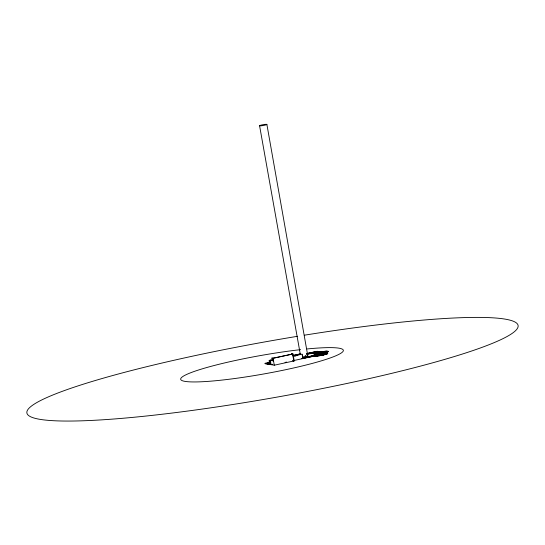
<?xml version="1.0" encoding="UTF-8"?>
<svg xmlns="http://www.w3.org/2000/svg" width="545" height="545" viewBox="0 0 545 545"><rect width="100%" height="100%" fill="white"/><g stroke="black" fill="none" stroke-linecap="round" stroke-linejoin="round"><path stroke-width="0.82" d="M272.534 364.312L270.947 364.653L270.497 360.231L270.368 361.505M302.386 358.201L315.623 355.34L317.449 355.599A4.081 0.463 -10.1 0 0 322.579 354.856A4.081 0.463 -10.1 0 0 324.582 353.93L321.932 353.255L321.557 353.33L324.302 353.841L319.207 355.129L315.93 354.952L302.38 357.942M314.356 355.558L320.153 355.265L324.309 354.209L321.673 353.596L314.158 354.223L314.472 353.48L316.672 352.744L321.897 351.934A6.949 0.783 -10.1 0 1 327.429 351.436L327.804 351.498M327.572 353.439L322.838 354.897L313.77 356.273L321.019 355.51L327.034 353.984L327.709 353.187L327.456 353.698A7.16 0.811 -10.1 0 1 321.945 355.313A7.16 0.811 -10.1 0 1 314.69 356.246L313.825 355.96L302.816 358.338L314.649 356.001A7.16 0.811 -10.1 0 0 321.904 355.074A7.16 0.811 -10.1 0 0 327.416 353.453L327.45 353.01L324.663 352.669L327.456 353.698M327.756 353.433L325.058 352.86L328.165 351.47L326.646 351.123L320.324 351.968L316.366 351.627L306.781 353.596M325.011 352.874C334.937 349.706 318.082 352.894 316.883 351.6L306.821 353.834M314.097 354.012L316.672 352.744M317.592 352.547L316.829 352.738A6.949 0.783 -10.1 0 0 314.37 353.93L314.867 354.025M317.64 352.799L316.877 352.99A6.949 0.783 -10.1 0 0 314.411 354.168L314.915 354.277A6.949 0.783 -10.1 0 0 320.44 353.78L325.467 352.724A6.949 0.783 -10.1 0 0 327.933 351.545L327.429 351.436M269.414 363.454L267.016 363.897A3.931 0.443 -10.1 0 1 269.414 362.902L268.862 362.554A3.931 0.443 -10.1 0 0 266.934 363.447L267.016 363.897L269.939 364.373L269.278 360.374L272.193 359.748M269.346 362.527L265.074 363.311L265.156 363.76L269.939 364.373L269.278 360.374L270.688 361.301M307.714 355.613A3.645 0.416 -10.1 0 1 305.786 356.403L305.343 356.505A3.699 0.416 -10.1 0 1 302.577 356.948M272.793 360.824A6.744 2.057 77.8 0 1 272.718 360.933L271.88 358.099L273.372 358.222L273.576 361.192M271.88 358.099L273.059 358.29L292.992 353.984L294.225 360.885L274.285 365.198L270.586 364.598L270.082 361.764A1.199 0.368 77.8 0 1 270.245 360.654L272.016 360.265M293.299 355.388L300.786 353.828L292.938 355.524M293.019 356.069L302.209 354.168L302.952 358.358M307.38 353.405L317.245 351.273L320.739 352.118M294.532 356.219L295.99 355.905M306.93 353.909L315.099 352.145L317.585 352.547M306.706 354.018C315.071 352.458 328.213 350.891 306.746 354.27M307.291 354.093L318.239 351.477L317.878 351.804L320.623 352.247L317.885 352.84L315.099 352.145M269.114 362.514L269.264 362.875L267.622 363.229M269.312 363.719L267.854 364.033L268.821 363.617A6.274 1.914 77.8 0 0 269.25 361.546L269.278 360.374L270.511 361.294M317.565 353.317L319.792 353.153L319.561 352.887M322.613 352.983L322.327 352.322L324.697 352.097L317.606 353.555M265.074 363.311L269.864 363.917L266.934 363.447M314.54 354.223L314.915 354.277M270.586 364.598L272.173 364.251M303.865 357.827L312.741 355.905M324.077 353.991L327.436 353.262L324.67 352.669L325.426 352.486A6.949 0.783 -10.1 0 0 327.886 351.307L327.382 351.191A6.949 0.783 -10.1 0 0 321.857 351.695L320.365 352.206M285.028 362.432L286.616 362.084M293.047 360.695L316.863 355.551M317.074 355.578C319.05 354.815 312.408 355.36 317.408 355.34A4.081 0.463 -10.1 0 0 322.531 354.597A4.081 0.463 -10.1 0 0 324.534 353.671M318.287 351.723L314.029 352.22M324.037 353.732L324.418 353.657M314.111 353.964L321.673 353.596M306.133 356.519L305.336 356.484L305.207 355.735L305.65 355.64L305.786 356.403L306.631 356.403L305.943 356.464M305.779 356.382L306.631 356.382M324.711 352.915L321.897 353.494L324.582 353.93M312.605 355.994L314.063 356.212M292.992 353.984L291.425 353.882L292.597 354.073L293.83 360.974L292.651 360.783M301.596 358.372L302.857 358.576L302.209 354.959M293.19 360.722L294.225 360.885M273.277 358.753L272.861 358.263L292.399 354.039L292.502 354.597M270.497 360.231L272.65 360.579M270.184 360.3L272.337 360.647M268.508 363.985L269.911 364.217M327.525 353.221L327.157 353.078L327.613 353.678M328.138 351.259L328.206 351.716M324.302 353.841L324.309 354.209M321.972 353.507L320.399 353.528A6.949 0.783 -10.1 0 1 314.874 354.039M314.049 353.76L314.158 354.223M259.577 125.725L300.315 354.386M273.059 358.29L274.285 365.198M269.257 362.466L269.414 362.902M269.421 364.012L269.502 364.469M266.887 124.437A3.713 0.422 -10.1 0 1 261.396 125.772A3.713 0.422 -10.1 0 1 261.409 125.03A3.713 0.422 -10.1 0 1 266.887 124.437L307.775 355.708M296.923 355.224A1.083 1.022 -80.8 0 1 297.883 355.558M304.342 335.195A249.467 28.238 -10.1 0 1 468.904 351.927A249.467 28.238 -10.1 0 1 47.429 420.277A249.467 28.238 -10.1 0 1 297.522 336.299M307.005 348.964A82.588 9.347 -10.1 0 1 300.343 366.417A82.588 9.347 -10.1 0 1 180.667 379.061A82.588 9.347 -10.1 0 1 300.636 349.638M322.313 352.785L320.944 353.078L322.313 352.785"/></g></svg>
